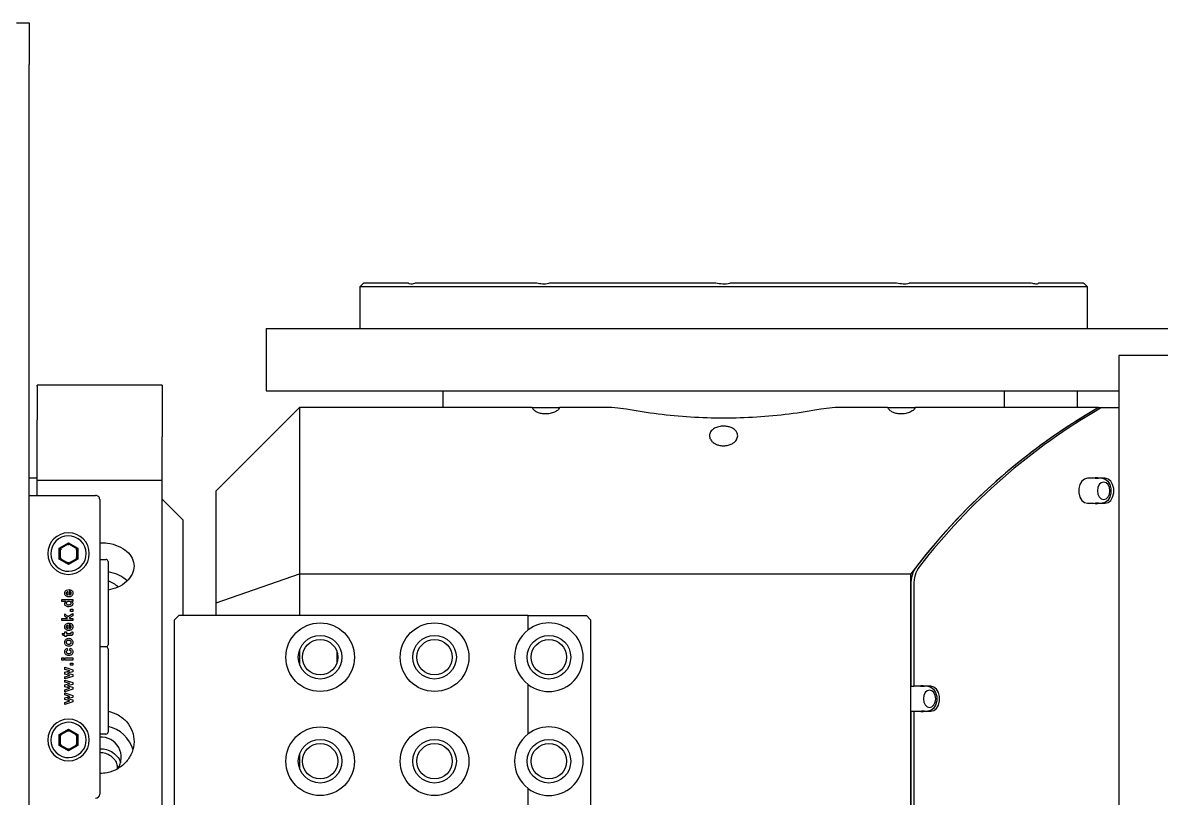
# Model space of a CAD drawing. Extents: x 28911 to 70911, y -59 to 29641.
# Drawn here: x 42571.1 to 42844.8, y 21297.8 to 21484.2 of the extents above; entities that cross this region are included whole.
import ezdxf

# ---------------------------------------------------------------- set-up
doc = ezdxf.new("R2010")
doc.units = 0
doc.header["$LTSCALE"] = 300
doc.header["$MEASUREMENT"] = 0
doc.linetypes.add('553_Civil-Base$0$DASHDOT2', pattern=[0.5, 0.25, -0.125, 0, -0.125])
doc.layers.add('23 CONTINUA 0.35', color=4, linetype='Continuous', lineweight=35)

# ---------------------------------------------------------------- blocks, each defined once
blk = doc.blocks.new('A$C6cc84e3b')
at = {"color": 253, "linetype": 'Continuous', "lineweight": 25}
for p, q in [((-2166.45, -1358), (-2166.45, -1361)), ((-2502.94, -1361), (-2176.45, -1361)), ((-2280.05, -1361), (-2280.05, -1377)), ((-2280.05, -1363), (-2276.37, -1363)), ((-2276.37, -1363), (-2276.37, -1393)), ((-2276.37, -1363), (-2266, -1363)), ((-2275.95, -1363), (-2275.95, -1361)), ((-2266, -1363), (-2261.87, -1363)), ((-2253.77, -1363), (-2261.87, -1363)), ((-2253.77, -1363), (-2253.57, -1363)), ((-2253.57, -1393), (-2253.57, -1363)), ((-2166.45, -1361), (-2176.45, -1361)), ((-2341.45, -1370.5), (-2340.15, -1368.25)), ((-2340.01, -1368.5), (-2341.16, -1370.5)), ((-2340.01, -1368.5), (-2340.15, -1368.25)), ((-2340.15, -1368.25), (-2337.55, -1368.25)), ((-2337.7, -1368.5), (-2340.01, -1368.5)), ((-2337.7, -1368.5), (-2337.55, -1368.25)), ((-2336.54, -1370.5), (-2337.7, -1368.5)), ((-2337.55, -1368.25), (-2336.25, -1370.5)), ((-2296.65, -1370.5), (-2295.35, -1368.25)), ((-2295.21, -1368.5), (-2296.36, -1370.5)), ((-2295.35, -1368.25), (-2292.75, -1368.25)), ((-2295.21, -1368.5), (-2295.35, -1368.25)), ((-2292.9, -1368.5), (-2295.21, -1368.5)), ((-2292.9, -1368.5), (-2292.75, -1368.25)), ((-2291.74, -1370.5), (-2292.9, -1368.5)), ((-2292.75, -1368.25), (-2291.45, -1370.5)), ((-2340.15, -1372.75), (-2341.45, -1370.5)), ((-2341.45, -1370.5), (-2341.16, -1370.5)), ((-2341.16, -1370.5), (-2340.01, -1372.5)), ((-2337.7, -1372.5), (-2336.54, -1370.5)), ((-2336.25, -1370.5), (-2337.55, -1372.75)), ((-2336.54, -1370.5), (-2336.25, -1370.5)), ((-2330.32, -1369.62), (-2329.83, -1369.62)), ((-2329.72, -1371.5), (-2330.32, -1369.62)), ((-2329.83, -1369.62), (-2329.48, -1370.85)), ((-2329.48, -1370.85), (-2329.16, -1369.62)), ((-2328.92, -1370.29), (-2329.24, -1371.5)), ((-2329.16, -1369.62), (-2328.68, -1369.62)), ((-2328.6, -1371.5), (-2328.92, -1370.29)), ((-2328.68, -1369.62), (-2328.36, -1370.85)), ((-2328.36, -1370.85), (-2328.01, -1369.62)), ((-2327.52, -1369.62), (-2328.12, -1371.5)), ((-2328.01, -1369.62), (-2327.52, -1369.62)), ((-2327.25, -1369.62), (-2326.77, -1369.62)), ((-2326.65, -1371.5), (-2327.25, -1369.62)), ((-2326.77, -1369.62), (-2326.41, -1370.85)), ((-2326.41, -1370.85), (-2326.09, -1369.62)), ((-2325.85, -1370.29), (-2326.17, -1371.5)), ((-2326.09, -1369.62), (-2325.61, -1369.62)), ((-2325.53, -1371.5), (-2325.85, -1370.29)), ((-2325.61, -1369.62), (-2325.29, -1370.85)), ((-2325.29, -1370.85), (-2324.94, -1369.62)), ((-2324.45, -1369.62), (-2325.05, -1371.5)), ((-2324.94, -1369.62), (-2324.45, -1369.62)), ((-2324.18, -1369.62), (-2323.7, -1369.62)), ((-2323.59, -1371.5), (-2324.18, -1369.62)), ((-2323.7, -1369.62), (-2323.34, -1370.85)), ((-2323.34, -1370.85), (-2323.02, -1369.62)), ((-2322.78, -1370.29), (-2323.1, -1371.5)), ((-2323.02, -1369.62), (-2322.54, -1369.62)), ((-2322.46, -1371.5), (-2322.78, -1370.29)), ((-2322.54, -1369.62), (-2322.22, -1370.85)), ((-2322.22, -1370.85), (-2321.87, -1369.62)), ((-2321.38, -1369.62), (-2321.98, -1371.5)), ((-2321.87, -1369.62), (-2321.38, -1369.62)), ((-2320.85, -1371.01), (-2320.36, -1371.01)), ((-2320.85, -1371.5), (-2320.85, -1371.01)), ((-2320.36, -1371.01), (-2320.36, -1371.5)), ((-2319.63, -1368.93), (-2319.13, -1368.93)), ((-2319.63, -1369.36), (-2319.63, -1368.93)), ((-2319.13, -1369.36), (-2319.63, -1369.36)), ((-2319.63, -1369.62), (-2319.13, -1369.62)), ((-2319.63, -1371.5), (-2319.63, -1369.62)), ((-2319.13, -1368.93), (-2319.13, -1369.36)), ((-2319.13, -1369.62), (-2319.13, -1371.5)), ((-2316.85, -1370.18), (-2317.35, -1370.25)), ((-2317.31, -1370.81), (-2316.82, -1370.87)), ((-2313.98, -1369.62), (-2313.75, -1369.62)), ((-2313.98, -1369.99), (-2313.98, -1369.62)), ((-2313.75, -1369.99), (-2313.98, -1369.99)), ((-2313.75, -1369.26), (-2313.25, -1368.96)), ((-2313.75, -1369.62), (-2313.75, -1369.26)), ((-2313.75, -1370.82), (-2313.75, -1369.99)), ((-2313.25, -1368.96), (-2313.25, -1369.62)), ((-2313.25, -1369.62), (-2312.89, -1369.62)), ((-2313.25, -1369.99), (-2313.25, -1370.79)), ((-2312.89, -1369.99), (-2313.25, -1369.99)), ((-2312.91, -1371.12), (-2312.86, -1371.47)), ((-2312.89, -1369.62), (-2312.89, -1369.99)), ((-2310.78, -1370.71), (-2312.03, -1370.71)), ((-2312.02, -1370.41), (-2311.27, -1370.41)), ((-2311.3, -1370.91), (-2310.81, -1370.97)), ((-2310.14, -1368.93), (-2309.65, -1368.93)), ((-2310.14, -1371.5), (-2310.14, -1368.93)), ((-2309.65, -1368.93), (-2309.65, -1370.28)), ((-2309.65, -1370.28), (-2309.07, -1369.62)), ((-2309.45, -1370.67), (-2309.65, -1370.9)), ((-2309.65, -1370.9), (-2309.65, -1371.5)), ((-2308.97, -1371.5), (-2309.45, -1370.67)), ((-2308.51, -1369.62), (-2309.13, -1370.32)), ((-2309.13, -1370.32), (-2308.48, -1371.5)), ((-2309.07, -1369.62), (-2308.51, -1369.62)), ((-2307.93, -1371.01), (-2307.44, -1371.01)), ((-2307.93, -1371.5), (-2307.93, -1371.01)), ((-2307.44, -1371.01), (-2307.44, -1371.5)), ((-2305.55, -1368.93), (-2305.06, -1368.93)), ((-2305.55, -1369.85), (-2305.55, -1368.93)), ((-2305.55, -1371.5), (-2305.55, -1371.23)), ((-2305.06, -1368.93), (-2305.06, -1371.5)), ((-2302.71, -1370.71), (-2303.97, -1370.71)), ((-2303.96, -1370.41), (-2303.21, -1370.41)), ((-2303.24, -1370.91), (-2302.75, -1370.97)), ((-2295.35, -1372.75), (-2296.65, -1370.5)), ((-2296.65, -1370.5), (-2296.36, -1370.5)), ((-2296.36, -1370.5), (-2295.21, -1372.5)), ((-2292.9, -1372.5), (-2291.74, -1370.5)), ((-2291.45, -1370.5), (-2292.75, -1372.75)), ((-2291.74, -1370.5), (-2291.45, -1370.5)), ((-2340.15, -1372.75), (-2340.01, -1372.5)), ((-2337.55, -1372.75), (-2340.15, -1372.75)), ((-2340.01, -1372.5), (-2337.7, -1372.5)), ((-2337.55, -1372.75), (-2337.7, -1372.5)), ((-2329.24, -1371.5), (-2329.72, -1371.5)), ((-2328.12, -1371.5), (-2328.6, -1371.5)), ((-2326.17, -1371.5), (-2326.65, -1371.5)), ((-2325.05, -1371.5), (-2325.53, -1371.5)), ((-2323.1, -1371.5), (-2323.59, -1371.5)), ((-2321.98, -1371.5), (-2322.46, -1371.5)), ((-2320.36, -1371.5), (-2320.85, -1371.5)), ((-2319.13, -1371.5), (-2319.63, -1371.5)), ((-2309.65, -1371.5), (-2310.14, -1371.5)), ((-2308.48, -1371.5), (-2308.97, -1371.5)), ((-2307.44, -1371.5), (-2307.93, -1371.5)), ((-2305.06, -1371.5), (-2305.55, -1371.5)), ((-2295.35, -1372.75), (-2295.21, -1372.5)), ((-2292.75, -1372.75), (-2295.35, -1372.75)), ((-2295.21, -1372.5), (-2292.9, -1372.5)), ((-2292.75, -1372.75), (-2292.9, -1372.5)), ((-2281.05, -1378), (-2351.85, -1378)), ((-2337.45, -1379.5), (-2337.45, -1378)), ((-2316.45, -1379.5), (-2316.45, -1378)), ((-2295.45, -1378), (-2295.45, -1379.5)), ((-2316.95, -1380), (-2336.95, -1380)), ((-2295.95, -1380), (-2315.95, -1380)), ((-2376.09, -1393), (-2276.37, -1393)), ((-2285.95, -1398), (-2280.95, -1393)), ((-2276.37, -1393), (-2266, -1393)), ((-2261.87, -1393), (-2266, -1393)), ((-2253.77, -1393), (-2261.87, -1393)), ((-2253.57, -1393), (-2253.77, -1393)), ((-2368.95, -1396), (-2309.95, -1396)), ((-2308.95, -1397), (-2309.95, -1396)), ((-2308.95, -1481), (-2308.95, -1397)), ((-2285.95, -1398), (-2308.95, -1398)), ((-2308.95, -1406), (-2305.89, -1406)), ((-2305.89, -1406), (-2298.95, -1426)), ((-2305.89, -1406), (-2278.95, -1406)), ((-2278.95, -1406), (-2258.95, -1426)), ((-2239.95, -1418), (-2254.95, -1418)), ((-2254.95, -1418), (-2254.95, -1528)), ((-2239.95, -1418), (-2239.95, -1528)), ((-2342.35, -1426), (-2345.55, -1426)), ((-2317.35, -1426), (-2320.55, -1426)), ((-2298.95, -1426), (-2308.95, -1426)), ((-2298.95, -1426), (-2298.95, -1573)), ((-2258.95, -1426), (-2298.95, -1426)), ((-2258.95, -1481.94), (-2258.95, -1426)), ((-2317.52, -1435), (-2320.39, -1435)), ((-2229.95, -1440.5), (-2239.95, -1440.5)), ((-2229.18, -1441.27), (-2229.95, -1440.5)), ((-2229.95, -1615.5), (-2229.95, -1440.5)), ((-2228.95, -1441.52), (-2228.95, -1452.16)), ((-2228.95, -1454.05), (-2228.95, -1483.12)), ((-2254.95, -1460.5), (-2258.95, -1460.5)), ((-2362.39, -1481), (-2350.51, -1481)), ((-2337.39, -1481), (-2325.51, -1481)), ((-2312.39, -1481), (-2308.95, -1481)), ((-2308.95, -1481), (-2308.95, -1495)), ((-2258.95, -1481.94), (-2258.95, -1488.56)), ((-2258.95, -1501.16), (-2258.95, -1488.56)), ((-2228.95, -1486.4), (-2228.95, -1526.11)), ((-2309.95, -1496), (-2407.95, -1496)), ((-2308.95, -1495), (-2309.95, -1496)), ((-2259.37, -1504.62), (-2258.95, -1501.16)), ((-2254.95, -1528), (-2254.95, -1623)), ((-2239.95, -1528), (-2239.95, -1658)), ((-2228.95, -1529.89), (-2228.95, -1569.6)), ((-2258.95, -1554.84), (-2259.37, -1551.38)), ((-2258.95, -1567.44), (-2258.95, -1554.84)), ((-2258.95, -1567.44), (-2258.95, -1574.06)), ((-2478.95, -1573), (-2298.95, -1573)), ((-2331.95, -1573), (-2445.95, -1573)), ((-2331.95, -1573.71), (-2445.95, -1573.71)), ((-2331.95, -1573), (-2331.95, -1573.71)), ((-2331.95, -1573.71), (-2331.95, -1575.17)), ((-2301.57, -1573), (-2325.95, -1573)), ((-2325.95, -1573), (-2325.95, -1573.71)), ((-2325.95, -1575.17), (-2325.95, -1573.71)), ((-2301.57, -1573.71), (-2325.95, -1573.71)), ((-2228.95, -1572.88), (-2228.95, -1601.95)), ((-2331.95, -1576.28), (-2331.95, -1575.57)), ((-2331.95, -1576.28), (-2331.95, -1577.85)), ((-2325.95, -1575.57), (-2325.95, -1576.28)), ((-2325.95, -1577.85), (-2325.95, -1576.28)), ((-2258.95, -1618.17), (-2258.95, -1574.06)), ((-2258.95, -1595.5), (-2254.95, -1595.5)), ((-2228.95, -1603.84), (-2228.95, -1614.48)), ((-2254.95, -1613), (-2258.95, -1613)), ((-2229.95, -1615.5), (-2229.18, -1614.73)), ((-2281.95, -1615.46), (-2281.95, -1617.03)), ((-2281.95, -1618.13), (-2281.95, -1617.43)), ((-2275.95, -1617.03), (-2275.95, -1615.46)), ((-2275.95, -1617.43), (-2275.95, -1618.13)), ((-2239.95, -1615.5), (-2229.95, -1615.5)), ((-2281.95, -1618.13), (-2281.95, -1619.7)), ((-2275.95, -1619.7), (-2275.95, -1618.13)), ((-2258.95, -1618.17), (-2258.95, -1618.87)), ((-2258.95, -1618.87), (-2258.95, -1623)), ((-2246.45, -1623), (-2487.25, -1623)), ((-2246.45, -1668), (-2246.45, -1623))]:
    blk.add_line(p, q, dxfattribs=at)
at = {"color": 253, "linetype": 'Continuous', "lineweight": 25, "flags": 128}
for points in [[(-2331.95, -1575.57), (-2332, -1575.43), (-2332.01, -1575.37)], [(-2328.95, -1579), (-2328.15, -1578.89), (-2327.47, -1578.57), (-2327.01, -1578.09), (-2326.85, -1577.52), (-2327.01, -1576.95), (-2327.47, -1576.47), (-2328.15, -1576.15), (-2328.95, -1576.03), (-2329.76, -1576.15), (-2330.44, -1576.47), (-2330.89, -1576.95), (-2331.05, -1577.52), (-2330.89, -1578.09), (-2330.44, -1578.57), (-2329.76, -1578.89), (-2328.95, -1579)], [(-2325.89, -1575.37), (-2325.91, -1575.43), (-2325.95, -1575.57)], [(-2325.95, -1577.14), (-2326.13, -1577.86), (-2326.65, -1578.5), (-2327.45, -1578.98), (-2328.43, -1579.23), (-2329.47, -1579.23), (-2330.45, -1578.98), (-2331.25, -1578.5), (-2331.77, -1577.86), (-2331.95, -1577.14)], [(-2331.95, -1577.85), (-2331.77, -1578.57), (-2331.25, -1579.21), (-2330.45, -1579.68), (-2329.47, -1579.93), (-2328.43, -1579.93), (-2327.45, -1579.68), (-2326.65, -1579.21), (-2326.13, -1578.57), (-2325.95, -1577.85)], [(-2275.95, -1615.46), (-2276.13, -1614.73), (-2276.65, -1614.1), (-2277.45, -1613.62), (-2278.43, -1613.37), (-2279.47, -1613.37), (-2280.45, -1613.62), (-2281.25, -1614.1), (-2281.77, -1614.73), (-2281.95, -1615.46)], [(-2281.95, -1617.43), (-2282, -1617.29), (-2282.01, -1617.23)], [(-2275.89, -1617.23), (-2275.91, -1617.29), (-2275.95, -1617.43)], [(-2275.95, -1619), (-2276.13, -1619.72), (-2276.65, -1620.36), (-2277.45, -1620.83), (-2278.43, -1621.08), (-2279.47, -1621.08), (-2280.45, -1620.83), (-2281.25, -1620.36), (-2281.77, -1619.72), (-2281.95, -1619)], [(-2281.95, -1619.7), (-2281.77, -1620.43), (-2281.25, -1621.07), (-2280.45, -1621.54), (-2279.47, -1621.79), (-2278.43, -1621.79), (-2277.45, -1621.54), (-2276.65, -1621.07), (-2276.13, -1620.43), (-2275.95, -1619.7)], [(-2278.95, -1620.86), (-2278.15, -1620.75), (-2277.47, -1620.42), (-2277.01, -1619.94), (-2276.85, -1619.37), (-2277.01, -1618.81), (-2277.47, -1618.32), (-2278.15, -1618), (-2278.95, -1617.89), (-2279.76, -1618), (-2280.44, -1618.32), (-2280.89, -1618.81), (-2281.05, -1619.37), (-2280.89, -1619.94), (-2280.44, -1620.42), (-2279.76, -1620.75), (-2278.95, -1620.86)]]:
    blk.add_lwpolyline(points, dxfattribs=at)
at = {"color": 253, "linetype": 'Continuous', "lineweight": 25}
for centre, radius in [((-2343.95, -1431), 8.25), ((-2318.95, -1431), 8.25), ((-2343.95, -1431), 5.25), ((-2318.95, -1431), 5.25), ((-2343.95, -1431), 4.25), ((-2318.95, -1431), 4.25), ((-2343.95, -1458.5), 8.25), ((-2318.95, -1458.5), 8.25), ((-2343.95, -1458.5), 5.25), ((-2318.95, -1458.5), 5.25), ((-2343.95, -1458.5), 4.25), ((-2318.95, -1458.5), 4.25), ((-2343.95, -1486), 5.25), ((-2318.95, -1486), 5.25), ((-2343.95, -1486), 4.25), ((-2318.95, -1486), 4.25)]:
    blk.add_circle(centre, radius, dxfattribs=at)
for centre, radius, start, end in [((-2338.85, -1370.5), 5, 0, 180), ((-2294.05, -1370.5), 5, 0, 180), ((-2338.85, -1370.5), 4.25, 45.8523, 225.8523), ((-2338.85, -1370.5), 4.25, 225.8523, 45.8523), ((-2294.05, -1370.5), 4.25, 45.8523, 225.8523), ((-2294.05, -1370.5), 4.25, 225.8523, 45.8523), ((-2338.85, -1370.5), 5, 180, 0), ((-2294.05, -1370.5), 5, 180, 0), ((-2351.85, -1377), 1, 180, 270), ((-2343.02, -1378.33), 4.85, 234.4837, 3.9578), ((-2336.95, -1379.5), 0.5, 180, 270), ((-2316.95, -1379.5), 0.5, 270, 0), ((-2315.95, -1379.5), 0.5, 180, 270), ((-2295.95, -1379.5), 0.5, 270, 0), ((-2281.05, -1377), 1, 270, 0), ((-2343.4, -1378.39), 7.93, 285.7164, 348.2837), ((-2305.77, -1378.62), 5.29, 314.1697, 344.8536), ((-2307.22, -1378.69), 8.88, 318.0891, 351.4811), ((-2343.95, -1486), 8.25, 37.3052, 142.6948), ((-2318.95, -1486), 8.25, 37.3052, 142.6948), ((-2343.95, -1486), 8.25, 142.6948, 37.3052), ((-2318.95, -1486), 8.25, 142.6948, 37.3052), ((-2301.42, -1580.31), 7.31, 54.1814, 91.1867), ((-2301.42, -1581.02), 7.31, 54.1814, 91.1867), ((-2388.95, -1693), 150, 29.9264, 53.1301), ((-2330.47, -1575.72), 1.58, 159.5264, 200.4736), ((-2327.43, -1575.72), 1.58, 339.5264, 20.4736), ((-2388.95, -1693), 150, 29.9264, 52.2597), ((-2388.95, -1693.71), 150, 29.9264, 52.2597), ((-2280.47, -1617.58), 1.58, 159.5264, 200.4736), ((-2277.43, -1617.58), 1.58, 339.5264, 20.4736)]:
    blk.add_arc(centre, radius, start, end, dxfattribs=at)
for points, knots in [([(-2340.01, -1368.5), (-2340.01, -1368.5), (-2340, -1368.51), (-2339.98, -1368.54), (-2339.95, -1368.59), (-2339.91, -1368.67), (-2339.88, -1368.72), (-2339.86, -1368.75)], [0, 0, 0, 0, 0.164413, 0.34581, 0.5409, 0.776285, 1, 1, 1, 1]), ([(-2337.7, -1368.5), (-2337.7, -1368.5), (-2337.7, -1368.51), (-2337.72, -1368.54), (-2337.75, -1368.59), (-2337.79, -1368.67), (-2337.83, -1368.72), (-2337.84, -1368.75)], [0, 0, 0, 0, 0.1644131, 0.3458099, 0.5408998, 0.7762848, 1, 1, 1, 1]), ([(-2295.21, -1368.5), (-2295.21, -1368.5), (-2295.2, -1368.51), (-2295.18, -1368.54), (-2295.15, -1368.59), (-2295.11, -1368.67), (-2295.08, -1368.72), (-2295.06, -1368.75)], [0, 0, 0, 0, 0.1644131, 0.3458099, 0.5408998, 0.7762848, 1, 1, 1, 1]), ([(-2292.9, -1368.5), (-2292.9, -1368.5), (-2292.9, -1368.51), (-2292.92, -1368.54), (-2292.95, -1368.59), (-2292.99, -1368.67), (-2293.03, -1368.72), (-2293.04, -1368.75)], [0, 0, 0, 0, 0.1644131, 0.3458099, 0.5408998, 0.7762848, 1, 1, 1, 1]), ([(-2341.16, -1370.5), (-2341.16, -1370.5), (-2341.15, -1370.5), (-2341.12, -1370.5), (-2341.05, -1370.5), (-2340.97, -1370.5), (-2340.9, -1370.5), (-2340.87, -1370.5)], [0, 0, 0, 0, 0.164413, 0.34581, 0.5409, 0.776285, 1, 1, 1, 1]), ([(-2336.83, -1370.5), (-2336.79, -1370.5), (-2336.71, -1370.5), (-2336.61, -1370.5), (-2336.55, -1370.5), (-2336.55, -1370.5), (-2336.54, -1370.5)], [0, 0, 0, 0, 0.287617, 0.585442, 0.804255, 1, 1, 1, 1]), ([(-2318.53, -1370.56), (-2318.52, -1370.42), (-2318.51, -1370.15), (-2318.3, -1369.8), (-2317.98, -1369.61), (-2317.77, -1369.6), (-2317.66, -1369.59)], [0, 0, 0, 0, 0.2807075, 0.5596432, 0.7795037, 1, 1, 1, 1]), ([(-2317.66, -1371.53), (-2317.8, -1371.52), (-2318.08, -1371.49), (-2318.38, -1371.22), (-2318.52, -1370.89), (-2318.53, -1370.67), (-2318.53, -1370.56)], [0, 0, 0, 0, 0.279707, 0.558485, 0.778934, 1, 1, 1, 1]), ([(-2317.66, -1369.95), (-2317.69, -1369.95), (-2317.76, -1369.96), (-2317.85, -1370), (-2317.93, -1370.06), (-2318.03, -1370.23), (-2318.04, -1370.4), (-2318.04, -1370.53)], [0, 0, 0, 0, 0.125319, 0.250544, 0.375796, 0.501063, 1, 1, 1, 1]), ([(-2318.04, -1370.53), (-2318.04, -1370.68), (-2318.03, -1370.86), (-2317.93, -1371.04), (-2317.85, -1371.12), (-2317.76, -1371.16), (-2317.69, -1371.17), (-2317.65, -1371.17)], [0, 0, 0, 0, 0.499313, 0.62455, 0.749763, 0.874784, 1, 1, 1, 1]), ([(-2317.66, -1369.59), (-2317.56, -1369.6), (-2317.35, -1369.61), (-2317.09, -1369.74), (-2316.93, -1369.96), (-2316.88, -1370.11), (-2316.85, -1370.18)], [0, 0, 0, 0, 0.280457, 0.559337, 0.779383, 1, 1, 1, 1]), ([(-2317.35, -1370.25), (-2317.36, -1370.2), (-2317.38, -1370.12), (-2317.45, -1370.01), (-2317.56, -1369.96), (-2317.63, -1369.95), (-2317.66, -1369.95)], [0, 0, 0, 0, 0.2805608, 0.5596483, 0.7796002, 1, 1, 1, 1]), ([(-2316.82, -1370.87), (-2316.85, -1370.98), (-2316.91, -1371.19), (-2317.14, -1371.42), (-2317.4, -1371.52), (-2317.58, -1371.53), (-2317.66, -1371.53)], [0, 0, 0, 0, 0.280244, 0.559157, 0.779326, 1, 1, 1, 1]), ([(-2317.65, -1371.17), (-2317.6, -1371.17), (-2317.5, -1371.15), (-2317.36, -1371.02), (-2317.33, -1370.89), (-2317.31, -1370.81)], [0, 0, 0, 0, 0.28016, 0.558978, 1, 1, 1, 1]), ([(-2316.32, -1370.54), (-2316.3, -1370.4), (-2316.27, -1370.12), (-2316.02, -1369.79), (-2315.7, -1369.62), (-2315.48, -1369.6), (-2315.37, -1369.59)], [0, 0, 0, 0, 0.27995, 0.559147, 0.779424, 1, 1, 1, 1]), ([(-2315.36, -1371.53), (-2315.51, -1371.52), (-2315.8, -1371.48), (-2316.14, -1371.23), (-2316.3, -1370.88), (-2316.31, -1370.65), (-2316.32, -1370.54)], [0, 0, 0, 0, 0.280145, 0.558899, 0.779053, 1, 1, 1, 1]), ([(-2315.36, -1369.95), (-2315.42, -1369.96), (-2315.53, -1369.97), (-2315.66, -1370.06), (-2315.8, -1370.25), (-2315.82, -1370.43), (-2315.83, -1370.56)], [0, 0, 0, 0, 0.186985, 0.373878, 0.561022, 1, 1, 1, 1]), ([(-2315.83, -1370.56), (-2315.82, -1370.64), (-2315.82, -1370.8), (-2315.72, -1371.01), (-2315.55, -1371.15), (-2315.43, -1371.16), (-2315.36, -1371.17)], [0, 0, 0, 0, 0.281015, 0.560464, 0.780394, 1, 1, 1, 1]), ([(-2315.37, -1369.59), (-2315.22, -1369.6), (-2314.94, -1369.63), (-2314.62, -1369.9), (-2314.43, -1370.22), (-2314.42, -1370.44), (-2314.41, -1370.56)], [0, 0, 0, 0, 0.279785, 0.559124, 0.779388, 1, 1, 1, 1]), ([(-2314.9, -1370.56), (-2314.91, -1370.48), (-2314.92, -1370.32), (-2315.01, -1370.11), (-2315.18, -1369.98), (-2315.3, -1369.96), (-2315.36, -1369.95)], [0, 0, 0, 0, 0.281043, 0.560553, 0.78042, 1, 1, 1, 1]), ([(-2314.41, -1370.56), (-2314.42, -1370.7), (-2314.45, -1370.99), (-2314.71, -1371.31), (-2315.03, -1371.51), (-2315.25, -1371.52), (-2315.36, -1371.53)], [0, 0, 0, 0, 0.279924, 0.559367, 0.779516, 1, 1, 1, 1]), ([(-2315.36, -1371.17), (-2315.31, -1371.17), (-2315.2, -1371.15), (-2315.07, -1371.06), (-2314.93, -1370.87), (-2314.91, -1370.69), (-2314.9, -1370.56)], [0, 0, 0, 0, 0.18693, 0.373819, 0.560978, 1, 1, 1, 1]), ([(-2313.73, -1371.17), (-2313.74, -1371.11), (-2313.75, -1370.99), (-2313.75, -1370.87), (-2313.75, -1370.82)], [0, 0, 0, 0, 0.559821, 1, 1, 1, 1]), ([(-2313.25, -1371.53), (-2313.31, -1371.53), (-2313.44, -1371.52), (-2313.6, -1371.45), (-2313.7, -1371.32), (-2313.72, -1371.22), (-2313.73, -1371.17)], [0, 0, 0, 0, 0.280585, 0.56042, 0.779437, 1, 1, 1, 1]), ([(-2313.25, -1370.79), (-2313.25, -1370.87), (-2313.25, -1370.96), (-2313.25, -1371.08), (-2313.22, -1371.13), (-2313.17, -1371.17), (-2313.13, -1371.17), (-2313.11, -1371.17)], [0, 0, 0, 0, 0.501041, 0.626248, 0.751082, 0.875377, 1, 1, 1, 1]), ([(-2313.11, -1371.17), (-2313.07, -1371.17), (-2313, -1371.16), (-2312.93, -1371.13), (-2312.91, -1371.12)], [0, 0, 0, 0, 0.559508, 1, 1, 1, 1]), ([(-2312.52, -1370.58), (-2312.51, -1370.44), (-2312.49, -1370.16), (-2312.29, -1369.83), (-2311.99, -1369.62), (-2311.77, -1369.6), (-2311.66, -1369.59)], [0, 0, 0, 0, 0.280671, 0.559803, 0.779762, 1, 1, 1, 1]), ([(-2312.34, -1371.22), (-2312.4, -1371.1), (-2312.51, -1370.9), (-2312.52, -1370.68), (-2312.52, -1370.58)], [0, 0, 0, 0, 0.558866, 1, 1, 1, 1]), ([(-2311.62, -1371.53), (-2311.77, -1371.52), (-2312.06, -1371.5), (-2312.25, -1371.3), (-2312.34, -1371.22)], [0, 0, 0, 0, 0.560391, 1, 1, 1, 1]), ([(-2312.03, -1370.71), (-2312.02, -1370.77), (-2312.01, -1370.9), (-2311.91, -1371.06), (-2311.77, -1371.16), (-2311.67, -1371.17), (-2311.62, -1371.17)], [0, 0, 0, 0, 0.280701, 0.559805, 0.779805, 1, 1, 1, 1]), ([(-2311.91, -1370.08), (-2311.95, -1370.13), (-2312.01, -1370.24), (-2312.02, -1370.36), (-2312.02, -1370.41)], [0, 0, 0, 0, 0.558284, 1, 1, 1, 1]), ([(-2311.64, -1369.95), (-2311.7, -1369.96), (-2311.8, -1369.97), (-2311.88, -1370.04), (-2311.91, -1370.08)], [0, 0, 0, 0, 0.5588784, 1, 1, 1, 1]), ([(-2311.66, -1369.59), (-2311.56, -1369.6), (-2311.36, -1369.61), (-2311.08, -1369.76), (-2310.8, -1370.11), (-2310.79, -1370.46), (-2310.78, -1370.71)], [0, 0, 0, 0, 0.187375, 0.374305, 0.561262, 1, 1, 1, 1]), ([(-2311.27, -1370.41), (-2311.27, -1370.35), (-2311.28, -1370.23), (-2311.37, -1370.07), (-2311.49, -1369.97), (-2311.59, -1369.96), (-2311.64, -1369.95)], [0, 0, 0, 0, 0.280983, 0.560279, 0.780219, 1, 1, 1, 1]), ([(-2311.62, -1371.17), (-2311.58, -1371.17), (-2311.49, -1371.16), (-2311.36, -1371.07), (-2311.33, -1370.97), (-2311.3, -1370.91)], [0, 0, 0, 0, 0.280682, 0.560525, 1, 1, 1, 1]), ([(-2310.81, -1370.97), (-2310.85, -1371.06), (-2310.93, -1371.25), (-2311.2, -1371.49), (-2311.46, -1371.52), (-2311.62, -1371.53)], [0, 0, 0, 0, 0.281013, 0.561314, 1, 1, 1, 1]), ([(-2306.84, -1370.55), (-2306.83, -1370.42), (-2306.82, -1370.17), (-2306.65, -1369.83), (-2306.38, -1369.62), (-2306.18, -1369.6), (-2306.08, -1369.59)], [0, 0, 0, 0, 0.281023, 0.560269, 0.780123, 1, 1, 1, 1]), ([(-2306.1, -1371.53), (-2306.23, -1371.51), (-2306.48, -1371.46), (-2306.79, -1371.09), (-2306.82, -1370.76), (-2306.84, -1370.55)], [0, 0, 0, 0, 0.278812, 0.559439, 1, 1, 1, 1]), ([(-2305.95, -1369.95), (-2305.98, -1369.95), (-2306.05, -1369.96), (-2306.16, -1370.02), (-2306.32, -1370.19), (-2306.34, -1370.39), (-2306.34, -1370.53)], [0, 0, 0, 0, 0.125659, 0.25131, 0.501126, 1, 1, 1, 1]), ([(-2306.34, -1370.53), (-2306.34, -1370.61), (-2306.34, -1370.77), (-2306.29, -1370.91), (-2306.26, -1370.97)], [0, 0, 0, 0, 0.560942, 1, 1, 1, 1]), ([(-2306.26, -1370.97), (-2306.22, -1371.03), (-2306.14, -1371.15), (-2306, -1371.16), (-2305.94, -1371.17)], [0, 0, 0, 0, 0.559543, 1, 1, 1, 1]), ([(-2305.55, -1371.23), (-2305.64, -1371.32), (-2305.78, -1371.49), (-2306, -1371.52), (-2306.1, -1371.53)], [0, 0, 0, 0, 0.558931, 1, 1, 1, 1]), ([(-2306.08, -1369.59), (-2305.96, -1369.61), (-2305.76, -1369.64), (-2305.62, -1369.78), (-2305.55, -1369.85)], [0, 0, 0, 0, 0.558254, 1, 1, 1, 1]), ([(-2305.55, -1370.57), (-2305.56, -1370.43), (-2305.56, -1370.26), (-2305.67, -1370.08), (-2305.75, -1370.01), (-2305.84, -1369.96), (-2305.91, -1369.96), (-2305.95, -1369.95)], [0, 0, 0, 0, 0.498931, 0.624259, 0.74958, 0.874739, 1, 1, 1, 1]), ([(-2305.94, -1371.17), (-2305.91, -1371.17), (-2305.84, -1371.16), (-2305.73, -1371.1), (-2305.57, -1370.91), (-2305.56, -1370.71), (-2305.55, -1370.57)], [0, 0, 0, 0, 0.125526, 0.251103, 0.500951, 1, 1, 1, 1]), ([(-2304.46, -1370.58), (-2304.45, -1370.44), (-2304.43, -1370.16), (-2304.23, -1369.83), (-2303.93, -1369.62), (-2303.71, -1369.6), (-2303.6, -1369.59)], [0, 0, 0, 0, 0.280671, 0.559803, 0.779762, 1, 1, 1, 1]), ([(-2304.28, -1371.22), (-2304.34, -1371.1), (-2304.45, -1370.9), (-2304.46, -1370.68), (-2304.46, -1370.58)], [0, 0, 0, 0, 0.558866, 1, 1, 1, 1]), ([(-2303.56, -1371.53), (-2303.71, -1371.52), (-2303.99, -1371.5), (-2304.19, -1371.3), (-2304.28, -1371.22)], [0, 0, 0, 0, 0.560391, 1, 1, 1, 1]), ([(-2303.97, -1370.71), (-2303.96, -1370.77), (-2303.95, -1370.9), (-2303.85, -1371.06), (-2303.71, -1371.16), (-2303.61, -1371.17), (-2303.56, -1371.17)], [0, 0, 0, 0, 0.280701, 0.559805, 0.779805, 1, 1, 1, 1]), ([(-2303.85, -1370.08), (-2303.89, -1370.13), (-2303.95, -1370.24), (-2303.96, -1370.36), (-2303.96, -1370.41)], [0, 0, 0, 0, 0.558284, 1, 1, 1, 1]), ([(-2303.58, -1369.95), (-2303.64, -1369.96), (-2303.74, -1369.97), (-2303.82, -1370.04), (-2303.85, -1370.08)], [0, 0, 0, 0, 0.5588784, 1, 1, 1, 1]), ([(-2303.6, -1369.59), (-2303.5, -1369.6), (-2303.3, -1369.61), (-2303.02, -1369.76), (-2302.74, -1370.11), (-2302.72, -1370.46), (-2302.71, -1370.71)], [0, 0, 0, 0, 0.187375, 0.374305, 0.561262, 1, 1, 1, 1]), ([(-2303.21, -1370.41), (-2303.21, -1370.35), (-2303.22, -1370.23), (-2303.3, -1370.07), (-2303.43, -1369.97), (-2303.53, -1369.96), (-2303.58, -1369.95)], [0, 0, 0, 0, 0.280983, 0.560279, 0.780219, 1, 1, 1, 1]), ([(-2303.56, -1371.17), (-2303.52, -1371.17), (-2303.43, -1371.16), (-2303.3, -1371.07), (-2303.26, -1370.97), (-2303.24, -1370.91)], [0, 0, 0, 0, 0.2806824, 0.560525, 1, 1, 1, 1]), ([(-2302.75, -1370.97), (-2302.79, -1371.06), (-2302.87, -1371.25), (-2303.14, -1371.49), (-2303.4, -1371.52), (-2303.56, -1371.53)], [0, 0, 0, 0, 0.281013, 0.561314, 1, 1, 1, 1]), ([(-2296.36, -1370.5), (-2296.36, -1370.5), (-2296.35, -1370.5), (-2296.32, -1370.5), (-2296.25, -1370.5), (-2296.17, -1370.5), (-2296.1, -1370.5), (-2296.07, -1370.5)], [0, 0, 0, 0, 0.164413, 0.34581, 0.5409, 0.776285, 1, 1, 1, 1]), ([(-2292.03, -1370.5), (-2291.99, -1370.5), (-2291.91, -1370.5), (-2291.81, -1370.5), (-2291.75, -1370.5), (-2291.75, -1370.5), (-2291.74, -1370.5)], [0, 0, 0, 0, 0.287617, 0.585442, 0.804255, 1, 1, 1, 1]), ([(-2339.86, -1372.25), (-2339.88, -1372.29), (-2339.92, -1372.36), (-2339.97, -1372.44), (-2340, -1372.49), (-2340, -1372.5), (-2340.01, -1372.5)], [0, 0, 0, 0, 0.2876168, 0.5854417, 0.8042552, 1, 1, 1, 1]), ([(-2337.84, -1372.25), (-2337.82, -1372.29), (-2337.78, -1372.36), (-2337.73, -1372.44), (-2337.7, -1372.49), (-2337.7, -1372.5), (-2337.7, -1372.5)], [0, 0, 0, 0, 0.287617, 0.585442, 0.804255, 1, 1, 1, 1]), ([(-2312.86, -1371.47), (-2312.93, -1371.49), (-2313.06, -1371.53), (-2313.19, -1371.53), (-2313.25, -1371.53)], [0, 0, 0, 0, 0.559729, 1, 1, 1, 1]), ([(-2295.06, -1372.25), (-2295.08, -1372.29), (-2295.12, -1372.36), (-2295.17, -1372.44), (-2295.2, -1372.49), (-2295.2, -1372.5), (-2295.21, -1372.5)], [0, 0, 0, 0, 0.287617, 0.585442, 0.804255, 1, 1, 1, 1]), ([(-2293.04, -1372.25), (-2293.02, -1372.29), (-2292.98, -1372.36), (-2292.93, -1372.44), (-2292.9, -1372.49), (-2292.9, -1372.5), (-2292.9, -1372.5)], [0, 0, 0, 0, 0.287617, 0.585442, 0.804255, 1, 1, 1, 1]), ([(-2331.92, -1380), (-2332.18, -1380.84), (-2332.71, -1382.56), (-2334.44, -1384.6), (-2336.69, -1385.96), (-2339.26, -1386.41), (-2341.83, -1385.91), (-2344.14, -1384.53), (-2345.88, -1382.41), (-2346.8, -1380.11), (-2346.89, -1378.59), (-2346.93, -1378)], [0, 0, 0, 0, 0.110701, 0.227088, 0.34364, 0.460102, 0.576361, 0.692619, 0.80908, 0.925632, 1, 1, 1, 1]), ([(-2341.81, -1378), (-2341.86, -1378.48), (-2341.94, -1379.43), (-2342.61, -1380.71), (-2343.59, -1381.66), (-2344.69, -1382.2), (-2345.42, -1382.2), (-2345.71, -1382.2)], [0, 0, 0, 0, 0.214641, 0.429279, 0.644012, 0.858808, 1, 1, 1, 1]), ([(-2340.96, -1378), (-2340.96, -1378.4), (-2340.97, -1379.4), (-2341.59, -1380.89), (-2342.68, -1382.17), (-2343.67, -1382.9), (-2344.27, -1382.99), (-2344.32, -1383)], [0, 0, 0, 0, 0.1801187, 0.4436684, 0.7074153, 0.9713616, 1, 1, 1, 1]), ([(-2291.45, -1378), (-2291.45, -1378.63), (-2291.45, -1380.19), (-2292.16, -1382.51), (-2293.41, -1384.6), (-2295.12, -1385.95), (-2297.06, -1386.41), (-2299.05, -1385.91), (-2300.83, -1384.53), (-2302.22, -1382.49), (-2302.63, -1380.8), (-2302.83, -1380)], [0, 0, 0, 0, 0.079182, 0.195482, 0.311944, 0.428571, 0.545109, 0.661443, 0.777776, 0.894312, 1, 1, 1, 1]), ([(-2229.18, -1441.27), (-2229.16, -1441.29), (-2229.14, -1441.32), (-2228.99, -1441.48), (-2228.95, -1441.52)], [0, 0, 0, 0, 0.780052, 1, 1, 1, 1]), ([(-2228.95, -1452.16), (-2229.06, -1452.33), (-2229.28, -1452.68), (-2229.15, -1453.46), (-2228.98, -1453.96), (-2228.95, -1454.05)], [0, 0, 0, 0, 0.444779, 0.890138, 1, 1, 1, 1]), ([(-2258.95, -1488.56), (-2259.18, -1488.42), (-2259.64, -1488.14), (-2260.18, -1487.2), (-2260.47, -1486.06), (-2260.51, -1484.94), (-2260.36, -1483.94), (-2260.06, -1483.07), (-2259.58, -1482.32), (-2259.18, -1482.08), (-2258.95, -1481.94)], [0, 0, 0, 0, 0.146441, 0.293476, 0.423568, 0.534154, 0.635978, 0.740547, 0.856212, 1, 1, 1, 1]), ([(-2228.95, -1483.12), (-2229.06, -1483.54), (-2229.28, -1484.38), (-2229.15, -1485.6), (-2228.98, -1486.27), (-2228.95, -1486.4)], [0, 0, 0, 0, 0.444779, 0.890138, 1, 1, 1, 1]), ([(-2259.37, -1551.38), (-2259.79, -1548.85), (-2260.62, -1543.81), (-2261.34, -1535.95), (-2261.6, -1528), (-2261.34, -1520.05), (-2260.62, -1512.19), (-2259.79, -1507.15), (-2259.37, -1504.62)], [0, 0, 0, 0, 0.166964, 0.333023, 0.500306, 0.666953, 0.832801, 1, 1, 1, 1]), ([(-2599.7, -1520.5), (-2599.69, -1523.01), (-2599.67, -1531.45), (-2598.89, -1545.69), (-2597.3, -1562.99), (-2595.01, -1579.81), (-2592.2, -1595.91), (-2588.94, -1611.34), (-2585.32, -1626.12), (-2581.33, -1640.49), (-2577.71, -1652.27), (-2574.63, -1661.62), (-2572.2, -1668.66), (-2569.75, -1675.47), (-2567.43, -1681.71), (-2565.37, -1687.04), (-2563.84, -1690.91), (-2562.78, -1693.55), (-2562.07, -1695.31), (-2561.32, -1697.14), (-2560.38, -1699.43), (-2559.11, -1702.46), (-2557.55, -1706.16), (-2554.67, -1712.81), (-2550.5, -1722.1), (-2545.21, -1733.33), (-2539.93, -1744.03), (-2534.69, -1754.25), (-2529.31, -1764.36), (-2524.89, -1772.36), (-2521.61, -1778.17), (-2519.58, -1781.72), (-2517.82, -1784.76), (-2516.24, -1787.47), (-2514.62, -1790.21), (-2512.74, -1793.38), (-2509.83, -1798.22), (-2506.09, -1804.32), (-2501.74, -1811.27), (-2497.79, -1817.44), (-2494.17, -1823.01), (-2490.65, -1828.34), (-2486.94, -1833.87), (-2483.09, -1839.51), (-2479.29, -1844.98), (-2475.69, -1850.08), (-2472.28, -1854.85), (-2468.93, -1859.48), (-2465.48, -1864.18), (-2461.84, -1869.07), (-2458.05, -1874.08), (-2454.76, -1878.36), (-2452.16, -1881.72), (-2450.37, -1884), (-2448.82, -1885.97), (-2446.94, -1888.35), (-2444.48, -1891.43), (-2441.83, -1894.71), (-2439.35, -1897.75), (-2437.12, -1900.46), (-2434.78, -1903.28), (-2432.34, -1906.18), (-2429.9, -1909.06), (-2427.67, -1911.66), (-2425.78, -1913.85), (-2424.25, -1915.6), (-2423, -1917.03), (-2421.87, -1918.3), (-2420.65, -1919.68), (-2419.21, -1921.29), (-2417.54, -1923.15), (-2415.72, -1925.14), (-2413.87, -1927.15), (-2412.06, -1929.09), (-2410.35, -1930.89), (-2408.75, -1932.56), (-2407.01, -1934.34), (-2405.15, -1936.2), (-2403.47, -1937.83), (-2401.73, -1939.43), (-2400.27, -1940.7), (-2399.28, -1941.52), (-2398.36, -1942.25), (-2397.35, -1943.02), (-2396.01, -1943.99), (-2394.26, -1945.16), (-2392.07, -1946.49), (-2389.34, -1947.96), (-2385.55, -1949.65), (-2381.2, -1951.11), (-2376.79, -1952.12), (-2372.54, -1952.7), (-2368.27, -1952.91), (-2363.96, -1952.73), (-2358.86, -1952.04), (-2353.02, -1950.56), (-2346.69, -1947.94), (-2340.79, -1944.44), (-2335.59, -1940.24), (-2331.3, -1935.66), (-2327.95, -1931.05), (-2325.44, -1926.62), (-2323.63, -1922.5), (-2322.37, -1918.82), (-2321.56, -1915.66), (-2321.06, -1913.11), (-2320.74, -1910.89), (-2320.52, -1908.71), (-2320.38, -1906.2), (-2320.39, -1903.21), (-2320.58, -1900.47), (-2320.88, -1897.97), (-2321.23, -1895.85), (-2321.63, -1893.96), (-2322.25, -1891.45), (-2323.1, -1888.66), (-2324.08, -1885.95), (-2324.74, -1884.27), (-2325.33, -1882.83), (-2325.95, -1881.33), (-2326.57, -1879.84), (-2327.2, -1878.35), (-2327.77, -1876.95), (-2328.32, -1875.61), (-2328.83, -1874.35), (-2329.34, -1873.05), (-2329.84, -1871.74), (-2330.32, -1870.49), (-2330.76, -1869.27), (-2331.21, -1868.02), (-2331.65, -1866.75), (-2332.1, -1865.4), (-2332.53, -1864.07), (-2332.94, -1862.77), (-2333.29, -1861.6), (-2333.58, -1860.58), (-2333.84, -1859.66), (-2334.1, -1858.71), (-2334.41, -1857.55), (-2334.76, -1856.18), (-2335.11, -1854.67), (-2335.44, -1853.2), (-2335.76, -1851.69), (-2336.08, -1849.99), (-2336.4, -1848.18), (-2336.67, -1846.38), (-2336.9, -1844.66), (-2337.11, -1842.82), (-2337.29, -1840.84), (-2337.42, -1838.87), (-2337.51, -1836.93), (-2337.54, -1835.35), (-2337.54, -1834.01), (-2337.52, -1833.04), (-2337.5, -1832.15), (-2337.47, -1831.41), (-2337.44, -1830.74), (-2337.4, -1830.04), (-2337.34, -1829.18), (-2337.26, -1828.21), (-2337.16, -1827.22), (-2337.08, -1826.49), (-2337.03, -1826.1), (-2337.02, -1826.01)], [0, 0, 0, 0, 0.007186, 0.024202, 0.040835, 0.057127, 0.073179, 0.088315, 0.103282, 0.118089, 0.132742, 0.140357, 0.147932, 0.155465, 0.162548, 0.168463, 0.173192, 0.175495, 0.177352, 0.179121, 0.181708, 0.185159, 0.189475, 0.194408, 0.208168, 0.222124, 0.234747, 0.247507, 0.260399, 0.273353, 0.278709, 0.283433, 0.287523, 0.290979, 0.294431, 0.298786, 0.30405, 0.314613, 0.324638, 0.334024, 0.341751, 0.349566, 0.358246, 0.367337, 0.376178, 0.384686, 0.392595, 0.400184, 0.408394, 0.417228, 0.426469, 0.436015, 0.441526, 0.445971, 0.449514, 0.453324, 0.460313, 0.46851, 0.474118, 0.480157, 0.486622, 0.493506, 0.500801, 0.507807, 0.513494, 0.5183, 0.522236, 0.525508, 0.529251, 0.534186, 0.539913, 0.546422, 0.55354, 0.560583, 0.56748, 0.574235, 0.580853, 0.59063, 0.599913, 0.608649, 0.612613, 0.615951, 0.618668, 0.620849, 0.62332, 0.626317, 0.629835, 0.633886, 0.638585, 0.643799, 0.648626, 0.652895, 0.657056, 0.661291, 0.665574, 0.67206, 0.678699, 0.685406, 0.691966, 0.698111, 0.70371, 0.708716, 0.713161, 0.717004, 0.720217, 0.722786, 0.724732, 0.726866, 0.729587, 0.732898, 0.736795, 0.738958, 0.741425, 0.744632, 0.748693, 0.757294, 0.765217, 0.772589, 0.779551, 0.786136, 0.794202, 0.801911, 0.810308, 0.816375, 0.822799, 0.82931, 0.835386, 0.841014, 0.846195, 0.851275, 0.857138, 0.862412, 0.868141, 0.873424, 0.877988, 0.881834, 0.885122, 0.888691, 0.892662, 0.898221, 0.903849, 0.908994, 0.914059, 0.920004, 0.926998, 0.932875, 0.938506, 0.944725, 0.951457, 0.958411, 0.964262, 0.97084, 0.974095, 0.977436, 0.980318, 0.982714, 0.984633, 0.986799, 0.98957, 0.992984, 0.996269, 0.999191, 1, 1, 1, 1]), ([(-2338.99, -1868.07), (-2339, -1868.05), (-2339.03, -1868), (-2339.62, -1867.4), (-2340.53, -1866.46), (-2342.07, -1864.85), (-2343.78, -1863.03), (-2345.56, -1861.09), (-2347.34, -1859.14), (-2349.09, -1857.2), (-2350.92, -1855.13), (-2352.93, -1852.85), (-2355.23, -1850.2), (-2357.79, -1847.21), (-2360.81, -1843.64), (-2364.13, -1839.66), (-2367.59, -1835.43), (-2370.8, -1831.46), (-2373.5, -1828.07), (-2375.86, -1825.06), (-2378.16, -1822.12), (-2380.86, -1818.62), (-2383.87, -1814.68), (-2386.95, -1810.58), (-2389.89, -1806.61), (-2392.87, -1802.54), (-2396.06, -1798.13), (-2399.55, -1793.23), (-2403.14, -1788.1), (-2406.68, -1782.95), (-2410.08, -1777.93), (-2413.29, -1773.11), (-2416.45, -1768.29), (-2419.7, -1763.25), (-2423.21, -1757.7), (-2427, -1751.59), (-2430.81, -1745.31), (-2433.87, -1740.14), (-2436.3, -1735.96), (-2438.38, -1732.35), (-2440.65, -1728.35), (-2442.9, -1724.32), (-2444.94, -1720.61), (-2447.03, -1716.74), (-2449.12, -1712.83), (-2451.14, -1708.97), (-2452.66, -1706.01), (-2453.94, -1703.5), (-2455.21, -1700.99), (-2456.71, -1697.99), (-2458.33, -1694.7), (-2459.98, -1691.29), (-2461.63, -1687.83), (-2463.48, -1683.87), (-2465.5, -1679.47), (-2467.55, -1674.89), (-2469.33, -1670.81), (-2470.78, -1667.44), (-2471.97, -1664.6), (-2473.09, -1661.91), (-2474.29, -1658.98), (-2475.66, -1655.58), (-2477.14, -1651.79), (-2478.68, -1647.78), (-2481.18, -1641.1), (-2484.45, -1631.85), (-2488.3, -1619.95), (-2491.81, -1607.99), (-2495.01, -1595.71), (-2497.91, -1582.9), (-2500.41, -1569.65), (-2502.44, -1555.98), (-2503.91, -1541.89), (-2504.65, -1530.01), (-2504.74, -1522.82), (-2504.77, -1520.5)], [0, 0, 0, 0, 0.010686, 0.026988, 0.045149, 0.064506, 0.082639, 0.099287, 0.113846, 0.126982, 0.139389, 0.152888, 0.167586, 0.183498, 0.199926, 0.220823, 0.239638, 0.256407, 0.271378, 0.281208, 0.292248, 0.305478, 0.320738, 0.335642, 0.349413, 0.362238, 0.377213, 0.393527, 0.410041, 0.425961, 0.441188, 0.455338, 0.468821, 0.483278, 0.498796, 0.515947, 0.533479, 0.549091, 0.556686, 0.5661, 0.577013, 0.587243, 0.596482, 0.604735, 0.615852, 0.625128, 0.632625, 0.637092, 0.642964, 0.6502, 0.657923, 0.665738, 0.673644, 0.681639, 0.692776, 0.70344, 0.712453, 0.719806, 0.725618, 0.730905, 0.737176, 0.744424, 0.752634, 0.761178, 0.769599, 0.794238, 0.817794, 0.840718, 0.864151, 0.888117, 0.912591, 0.937144, 0.962199, 0.987809, 1, 1, 1, 1]), ([(-2265.71, -1531.4), (-2266.04, -1531.34), (-2266.69, -1531.23), (-2267.47, -1530.43), (-2267.96, -1529.4), (-2268.16, -1528.35), (-2268.12, -1527.33), (-2267.89, -1526.43), (-2267.48, -1525.63), (-2266.89, -1524.98), (-2266.11, -1524.57), (-2265.2, -1524.58), (-2264.39, -1525.1), (-2263.79, -1526), (-2263.46, -1527.06), (-2263.38, -1528.17), (-2263.52, -1529.17), (-2263.82, -1530.03), (-2264.29, -1530.76), (-2264.94, -1531.29), (-2265.44, -1531.36), (-2265.71, -1531.4)], [0, 0, 0, 0, 0.073036, 0.14362, 0.190896, 0.238444, 0.279713, 0.318878, 0.361283, 0.410764, 0.469796, 0.537843, 0.609061, 0.661529, 0.714303, 0.759564, 0.800432, 0.841907, 0.887746, 0.940834, 1, 1, 1, 1]), ([(-2228.95, -1526.11), (-2229.06, -1526.66), (-2229.28, -1527.77), (-2229.15, -1529.09), (-2228.98, -1529.76), (-2228.95, -1529.89)], [0, 0, 0, 0, 0.444779, 0.890138, 1, 1, 1, 1]), ([(-2258.95, -1574.06), (-2259.18, -1573.92), (-2259.64, -1573.64), (-2260.18, -1572.7), (-2260.47, -1571.56), (-2260.51, -1570.44), (-2260.36, -1569.44), (-2260.06, -1568.57), (-2259.58, -1567.82), (-2259.18, -1567.58), (-2258.95, -1567.44)], [0, 0, 0, 0, 0.146441, 0.293476, 0.423568, 0.534154, 0.635978, 0.740547, 0.856212, 1, 1, 1, 1]), ([(-2228.95, -1569.6), (-2229.06, -1570.14), (-2229.28, -1571.22), (-2229.15, -1572.29), (-2228.98, -1572.78), (-2228.95, -1572.88)], [0, 0, 0, 0, 0.444779, 0.890138, 1, 1, 1, 1]), ([(-2228.95, -1601.95), (-2229.06, -1602.33), (-2229.28, -1603.09), (-2229.15, -1603.63), (-2228.98, -1603.8), (-2228.95, -1603.84)], [0, 0, 0, 0, 0.444779, 0.890138, 1, 1, 1, 1]), ([(-2228.95, -1614.48), (-2229.09, -1614.63), (-2229.25, -1614.8), (-2229.19, -1614.73), (-2229.18, -1614.73)], [0, 0, 0, 0, 0.888653, 1, 1, 1, 1])]:
    blk.add_open_spline(points, degree=3, knots=knots, dxfattribs=at)
blk = doc.blocks.new('A$Ca74f9bd3')
at = {"color": 3, "linetype": '553_Civil-Base$0$DASHDOT2', "ltscale": 50, "rotation": 270}
blk.add_blockref('A$C6cc84e3b', (0, -2388), dxfattribs=at)

msp = doc.modelspace()

# ---------------------------------------------------------------- block references
at = {"layer": '23 CONTINUA 0.35', "rotation": 180}
msp.add_blockref('A$Ca74f9bd3', (41211.626, 21262.689), dxfattribs=at)

doc.saveas('drawing.dxf')
